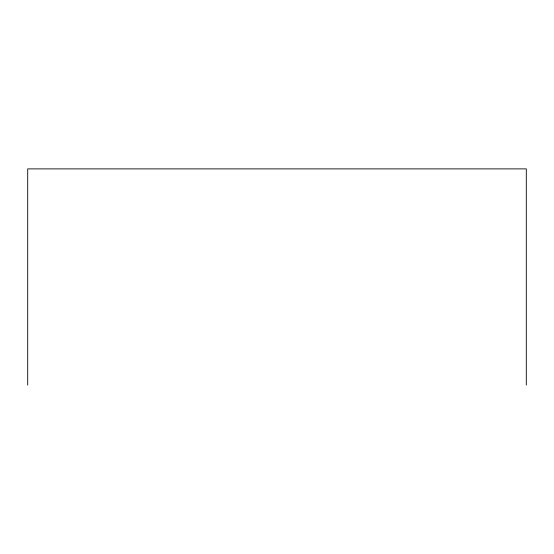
<?xml version="1.0" encoding="UTF-8"?>
<svg xmlns="http://www.w3.org/2000/svg" width="554" height="554" viewBox="0 0 554 554"><rect width="100%" height="100%" fill="white"/><g stroke="black" fill="none" stroke-linecap="round" stroke-linejoin="round"><path stroke-width="0.83" d="M526.3 385.113L526.3 168.887L27.7 168.887L27.7 385.113"/></g></svg>
